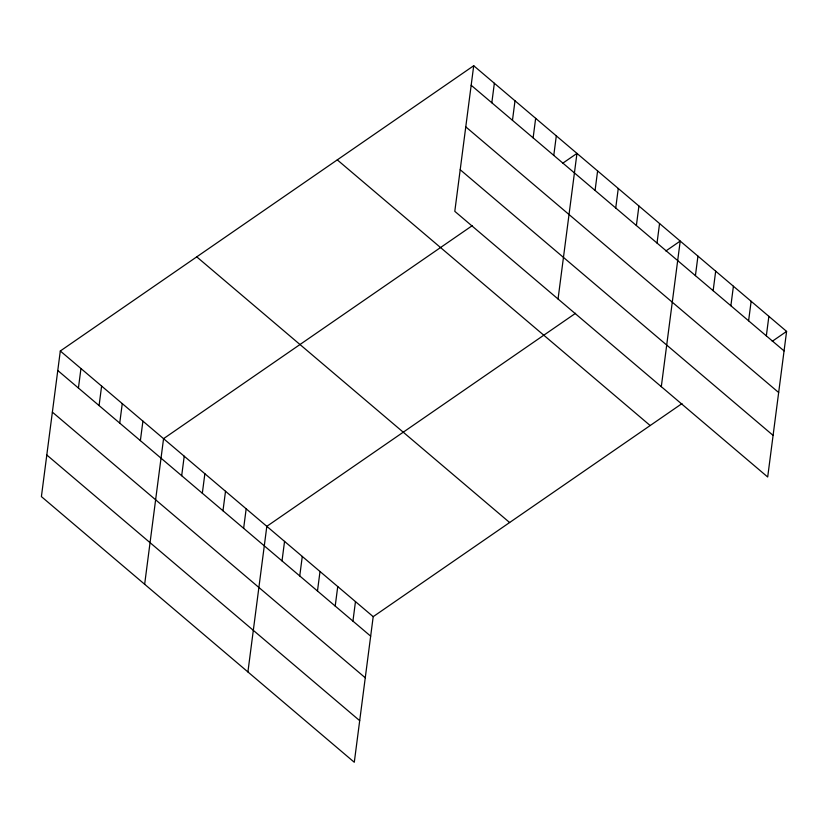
<?xml version="1.0" encoding="UTF-8"?>
<svg xmlns="http://www.w3.org/2000/svg" width="828" height="828" viewBox="0 0 828 828"><rect width="100%" height="100%" fill="white"/><g stroke="black" fill="none" stroke-linecap="round" stroke-linejoin="round"><path stroke-width="1.24" d="M473.709 65.733L454.8 211.337L767.691 477L786.6 331.397L473.709 65.733L60.309 351L41.4 496.603L354.291 762.267L373.2 616.663L681.972 403.598M78.422 388.042L80.958 368.532M99.081 405.575L101.616 386.065M119.729 423.118L122.265 403.598M140.377 440.651L142.913 421.131M144.652 584.268L163.561 438.664L472.343 225.599M181.684 475.717L184.22 456.197M202.332 493.25L204.868 473.73M222.98 510.783L225.516 491.263M243.639 528.316L246.175 508.796M247.914 671.943L266.823 526.339L575.595 313.263M282.017 560.908L284.553 541.388M299.746 575.957L302.282 556.447M317.476 591.016L320.012 571.496M335.205 606.065L337.741 586.555M352.935 621.124L355.471 601.604M491.822 102.786L494.357 83.266M512.47 120.319L515.006 100.799M533.129 137.852L535.654 118.342M553.777 155.385L556.312 135.875M558.051 299.011L576.961 153.408L562.605 163.313M595.073 190.45L597.609 170.941M615.732 207.983L618.268 188.473M636.38 225.526L638.916 206.006M657.028 243.059L659.564 223.539M661.303 386.676L680.212 241.072L665.857 250.987M695.416 275.641L697.942 256.131M713.146 290.7L715.682 271.18M730.876 305.749L733.411 286.24M748.605 320.809L751.141 301.288M766.335 335.857L768.87 316.348M772.245 341.312L786.6 331.397M471.173 85.253L784.064 350.917M465.771 126.86L778.662 392.524M460.202 169.73L773.093 435.393M337.286 159.876L650.177 425.54M196.733 256.856L509.624 522.52M60.309 351L373.2 616.663M57.774 370.509L370.675 636.173M52.371 412.127L365.262 677.78M46.803 454.996L359.694 720.66"/></g></svg>
